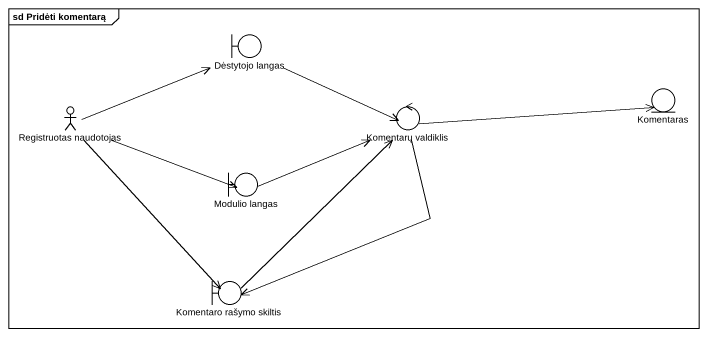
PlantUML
@startuml
mainframe sd Pridėti komentarą
boundary "Dėstytojo langas" as Dėstytojo_langas
entity Komentaras
actor "Registruotas naudotojas" as Registruotas_naudotojas
control "Komentarų valdiklis" as Komentarų_valdiklis
boundary "Modulio langas" as Modulio_langas
boundary "Komentaro rašymo skiltis" as Komentaro_rašymo_skiltis
Dėstytojo_langas -right-> Komentarų_valdiklis
Registruotas_naudotojas -right-> Dėstytojo_langas
Registruotas_naudotojas -right-> Modulio_langas
Registruotas_naudotojas --> Komentaro_rašymo_skiltis
Komentarų_valdiklis -right-> Komentaras
Komentarų_valdiklis --> Komentaro_rašymo_skiltis
Modulio_langas -right-> Komentarų_valdiklis
Komentaro_rašymo_skiltis -up-> Komentarų_valdiklis
@enduml
